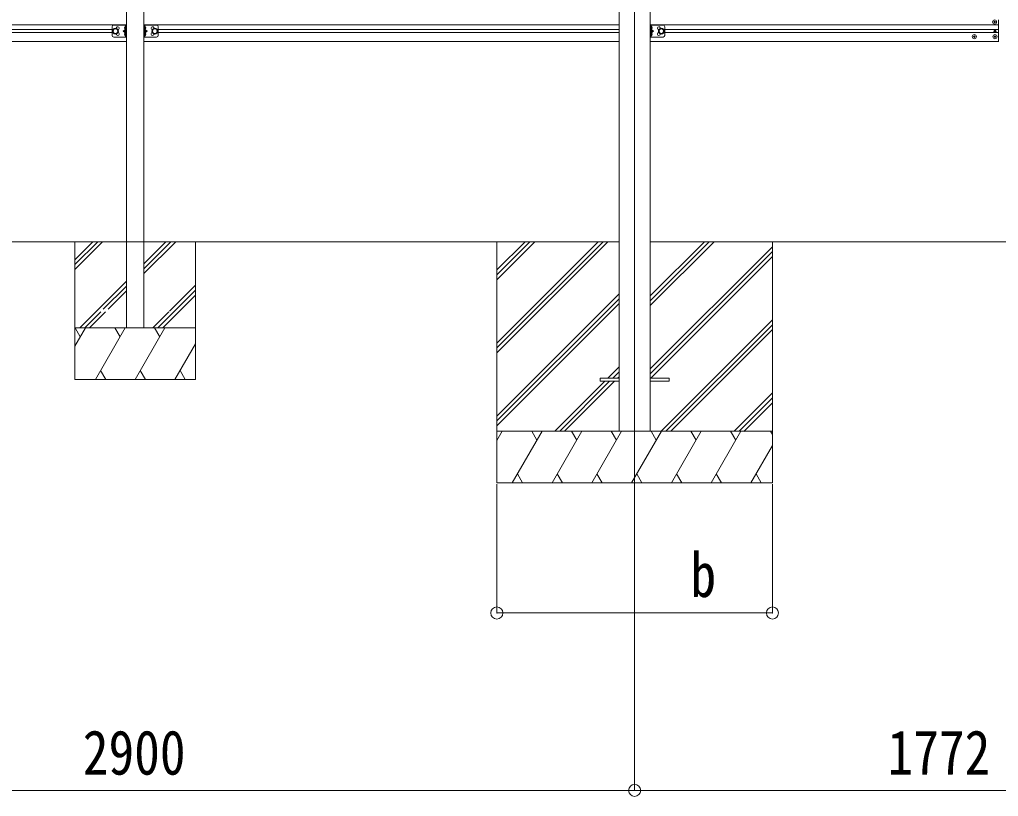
# Model space of a CAD drawing. Units: millimetres at full size. Extents: x -9783 to 9892, y -6828 to 6752.
# Drawn here: x 4022 to 6864, y -2424 to -168 of the extents above; entities that cross this region are included whole.
import ezdxf
from ezdxf.enums import TextEntityAlignment as Align

# ---------------------------------------------------------------- set-up
doc = ezdxf.new("R2010")
doc.units = ezdxf.units.MM
doc.header["$LTSCALE"] = 35
doc.header["$PDMODE"] = 32
doc.header["$PDSIZE"] = 35
for name, color, linetype, lineweight in [('0-0_0', 7, 'Continuous', 9), ('0-1_本体', 4, 'Continuous', 9), ('0-2_部品', 7, 'Continuous', 9), ('0-8_PARTS2', 2, 'Continuous', 9), ('0-A_寸法', 6, 'Continuous', 9), ('1-0_FRAME', 7, 'Continuous', 9), ('1-1_GLASS', 4, 'Continuous', 9), ('1-2_GLASS_SEAL', 7, 'Continuous', 9)]:
    doc.layers.add(name, color=color, linetype=linetype, lineweight=lineweight)
doc.styles.add('ＭＳ ゴシック', font='')
doc.styles.get('ＭＳ ゴシック').set_extended_font_data('MS Gothic')

msp = doc.modelspace()

# ---------------------------------------------------------------- linework, layer by layer
at = {"layer": '0-0_0'}
for p, q in [((2952.89, -813.2), (5762.49, -813.2)), ((5407.69, -813.2), (5407.69, -1513.2)), ((5407.69, -1107.38), (5701.87, -813.2)), ((5407.69, -1121.52), (5716.01, -813.2)), ((5407.69, -1135.66), (5730.16, -813.2)), ((5407.69, -923.53), (5518.02, -813.2)), ((5407.69, -909.39), (5503.88, -813.2)), ((5407.69, -895.25), (5489.74, -813.2)), ((5852.89, -998.83), (6038.52, -813.2)), ((5852.89, -984.69), (6024.38, -813.2)), ((5852.89, -970.54), (6010.24, -813.2)), ((5852.89, -813.2), (7534.49, -813.2)), ((6207.69, -813.2), (6207.69, -1513.2)), ((5852.89, -1182.68), (6207.69, -827.88)), ((5852.89, -1196.82), (6207.69, -842.02)), ((5854.31, -1209.54), (6207.69, -856.16)), ((5407.69, -1319.51), (5762.49, -964.71)), ((5407.69, -1333.65), (5762.49, -978.85)), ((5407.69, -1347.79), (5762.49, -992.99)), ((5884.5, -1363.2), (6207.69, -1040.01)), ((5898.64, -1363.2), (6207.69, -1054.15)), ((5912.79, -1363.2), (6207.69, -1068.29)), ((5729.79, -1209.54), (5762.49, -1176.84)), ((5743.93, -1209.54), (5762.49, -1190.98)), ((5576.13, -1363.2), (5720.79, -1218.54)), ((5590.28, -1363.2), (5734.93, -1218.54)), ((5604.42, -1363.2), (5749.07, -1218.54)), ((5758.07, -1209.54), (5762.49, -1205.13)), ((6096.63, -1363.2), (6207.69, -1252.14)), ((6110.78, -1363.2), (6207.69, -1266.28)), ((6124.92, -1364.04), (6207.69, -1281.27)), ((6207.69, -1363.2), (5407.69, -1363.2)), ((5407.69, -1390.7), (5423.57, -1363.2)), ((5452.44, -1513.2), (5539.04, -1363.2)), ((5524.04, -1389.18), (5509.04, -1363.2)), ((5567.91, -1513.2), (5654.51, -1363.2)), ((5639.51, -1389.18), (5624.51, -1363.2)), ((5683.38, -1513.2), (5769.98, -1363.2)), ((5754.98, -1389.18), (5739.98, -1363.2)), ((5798.85, -1513.2), (5885.45, -1363.2)), ((5870.45, -1389.18), (5855.45, -1363.2)), ((5914.32, -1513.2), (6000.92, -1363.2)), ((5985.92, -1389.18), (5970.92, -1363.2)), ((6029.79, -1513.2), (6116.39, -1363.2)), ((6086.39, -1363.2), (6101.39, -1389.18)), ((6201.86, -1363.2), (6207.69, -1373.3)), ((6145.26, -1513.2), (6207.69, -1405.06)), ((5467.44, -1487.22), (5482.44, -1513.2)), ((5582.91, -1487.22), (5597.91, -1513.2)), ((5698.38, -1487.22), (5713.38, -1513.2)), ((5813.85, -1487.22), (5828.85, -1513.2)), ((5929.32, -1487.22), (5944.32, -1513.2)), ((6044.79, -1487.22), (6059.79, -1513.2)), ((6160.26, -1487.22), (6175.26, -1513.2)), ((5407.69, -1513.2), (6207.69, -1513.2))]:
    msp.add_line(p, q, dxfattribs=at)
at = {"layer": '0-1_本体'}
for p, q in [((5762.49, 1492.01), (5762.49, -1363.2)), ((5852.89, 1492.01), (5852.89, -1363.2))]:
    msp.add_line(p, q, dxfattribs=at)
at = {"layer": '0-2_部品', "color": 4}
for p, q in [((5707.69, -1209.54), (5707.69, -1218.54)), ((5707.69, -1209.54), (5762.49, -1209.54)), ((5707.69, -1218.54), (5762.49, -1218.54)), ((5852.89, -1209.54), (5907.69, -1209.54)), ((5852.89, -1218.54), (5907.69, -1218.54)), ((5907.69, -1209.54), (5907.69, -1218.54))]:
    msp.add_line(p, q, dxfattribs=at)
at = {"layer": '0-8_PARTS2'}
msp.add_line((5807.69, 1624.84), (5807.69, -1586.73), dxfattribs=at)
at = {"layer": '0-A_寸法'}
for p, q in [((5407.69, -1891.09), (5407.69, -1516.68)), ((5807.69, -2406.08), (5807.69, -1516.68)), ((6207.69, -1891.09), (6207.69, -1516.68)), ((5407.69, -1891.09), (6207.69, -1891.09)), ((2907.69, -2406.08), (5807.69, -2406.08)), ((5807.69, -2406.08), (7579.69, -2406.08))]:
    msp.add_line(p, q, dxfattribs=at)
for p in [(5407.69, -1891.09), (6207.69, -1891.09), (5807.69, -2406.08)]:
    msp.add_point(p, dxfattribs=at)
at = {"layer": '1-0_FRAME'}
for p, q in [((4182.69, -813.2), (4182.69, -1213.21)), ((4182.69, -865.56), (4235.04, -813.21)), ((4182.69, -879.7), (4249.18, -813.21)), ((4182.69, -893.84), (4263.32, -813.21)), ((4382.69, -905.97), (4475.46, -813.21)), ((4382.69, -891.83), (4461.31, -813.21)), ((4382.69, -877.69), (4447.17, -813.21)), ((4532.69, -1213.2), (4532.69, -813.2)), ((4197.17, -1063.21), (4332.69, -927.69)), ((4265.31, -1009.21), (4332.69, -941.83)), ((4279.45, -1009.21), (4332.69, -955.97)), ((4423.45, -1063.21), (4532.69, -953.96)), ((4457.69, -1014.82), (4532.69, -939.82)), ((4437.59, -1063.21), (4532.69, -968.1)), ((4211.31, -1063.21), (4257.69, -1016.83)), ((4225.45, -1063.21), (4271.45, -1017.21)), ((4409.3, -1063.21), (4455.3, -1017.21)), ((4182.69, -1116.32), (4213.36, -1063.21)), ((4182.69, -1063.21), (4532.69, -1063.21)), ((4198.36, -1089.19), (4183.35, -1063.21)), ((4242.23, -1213.21), (4328.83, -1063.21)), ((4313.83, -1089.19), (4298.83, -1063.21)), ((4357.7, -1213.21), (4444.3, -1063.21)), ((4429.3, -1089.19), (4414.3, -1063.21)), ((4473.17, -1213.21), (4532.69, -1110.1)), ((4257.22, -1187.23), (4272.22, -1213.21)), ((4372.69, -1187.23), (4387.69, -1213.21)), ((4488.16, -1187.23), (4503.16, -1213.21)), ((4182.69, -1213.21), (4532.69, -1213.21))]:
    msp.add_line(p, q, dxfattribs=at)
at = {"layer": '1-1_GLASS'}
for p, q in [((6863.69, -168.93), (6863.69, -232.93)), ((2952.69, -183.81), (4332.69, -183.81)), ((2952.69, -197.31), (4290.69, -197.31)), ((4382.69, -183.81), (5762.69, -183.81)), ((4424.69, -197.31), (5762.69, -197.31)), ((5852.69, -183.81), (6863.69, -183.81)), ((5894.69, -197.31), (6863.69, -197.31)), ((2952.69, -206.31), (4290.69, -206.31)), ((4424.69, -206.31), (5762.69, -206.31)), ((5894.69, -206.31), (6863.69, -206.31)), ((2952.69, -232.31), (4332.69, -232.31)), ((4382.69, -232.31), (5762.69, -232.31)), ((5852.69, -232.31), (6863.69, -232.31))]:
    msp.add_line(p, q, dxfattribs=at)
at = {"layer": '1-2_GLASS_SEAL', "color": 4}
for p, q in [((4332.69, 1480.91), (4332.69, -1063.22)), ((4382.69, 1480.91), (4382.69, -1063.22))]:
    msp.add_line(p, q, dxfattribs=at)
at = {"layer": '1-2_GLASS_SEAL'}
for p, q in [((4290.49, -189.31), (4290.49, -214.31)), ((4295.49, -184.31), (4332.49, -184.31)), ((4329.49, -188.81), (4328.69, -188.95)), ((4329.49, -196.81), (4328.69, -196.67)), ((4329.49, -196.81), (4329.99, -196.72)), ((4329.99, -184.31), (4329.99, -219.31)), ((4332.49, -184.31), (4332.49, -219.31)), ((4382.89, -184.31), (4382.89, -219.31)), ((4419.89, -184.31), (4382.89, -184.31)), ((4385.39, -184.31), (4385.39, -219.31)), ((4385.89, -196.81), (4385.39, -196.72)), ((4385.89, -188.81), (4386.69, -188.95)), ((4385.89, -196.81), (4386.69, -196.67)), ((4424.89, -189.31), (4424.89, -214.31)), ((5853.09, -184.31), (5853.09, -219.31)), ((5890.09, -184.31), (5853.09, -184.31)), ((5855.59, -184.31), (5855.59, -219.31)), ((5856.09, -196.81), (5855.59, -196.72)), ((5856.09, -188.81), (5856.89, -188.95)), ((5856.09, -196.81), (5856.89, -196.67)), ((5895.09, -189.31), (5895.09, -214.31)), ((6851.19, -175.93), (6850.19, -175.93)), ((6854.19, -174.93), (6855.19, -174.93)), ((4295.49, -219.31), (4332.49, -219.31)), ((4329.99, -201.81), (4322.99, -201.81)), ((4329.49, -206.81), (4328.69, -206.95)), ((4329.49, -214.81), (4328.69, -214.67)), ((4329.49, -214.81), (4329.99, -214.72)), ((4419.89, -219.31), (4382.89, -219.31)), ((4385.39, -201.81), (4392.39, -201.81)), ((4385.89, -214.81), (4385.39, -214.72)), ((4385.89, -206.81), (4386.69, -206.95)), ((4385.89, -214.81), (4386.69, -214.67)), ((5890.09, -219.31), (5853.09, -219.31)), ((5855.59, -201.81), (5862.59, -201.81)), ((5856.09, -214.81), (5855.59, -214.72)), ((5856.09, -206.81), (5856.89, -206.95)), ((5856.09, -214.81), (5856.89, -214.67)), ((6792.19, -217.43), (6791.19, -217.43)), ((6795.19, -218.43), (6796.19, -218.43)), ((6852.19, -217.43), (6851.19, -217.43)), ((6852.46, -202.02), (6851.64, -202.02)), ((6854.92, -202.84), (6855.74, -202.84)), ((6855.19, -218.43), (6856.19, -218.43))]:
    msp.add_line(p, q, dxfattribs=at)
for points in [[(4300.49, -209.32), (4306.99, -205.56), (4306.99, -198.06), (4300.49, -194.3), (4293.99, -198.06), (4293.99, -205.56)], [(4414.89, -209.32), (4408.39, -205.56), (4408.39, -198.06), (4414.89, -194.3), (4421.39, -198.06), (4421.39, -205.56)], [(5885.09, -209.32), (5878.59, -205.56), (5878.59, -198.06), (5885.09, -194.3), (5891.59, -198.06), (5891.59, -205.56)]]:
    msp.add_lwpolyline(points, close=True, dxfattribs=at)
for points in [[(4329.99, -196.81), (4322.99, -201.81), (4329.99, -206.81)], [(4330.38, -192.81), (4329.74, -191.62), (4327.51, -190.51)], [(4330.38, -192.81), (4329.74, -194), (4327.51, -195.11)], [(4329.49, -196.81), (4329.49, -188.81), (4329.99, -188.9), (4329.99, -196.72)], [(4385.01, -192.81), (4385.64, -191.62), (4387.87, -190.51)], [(4385.01, -192.81), (4385.64, -194), (4387.87, -195.11)], [(4385.89, -196.81), (4385.89, -188.81), (4385.39, -188.9), (4385.39, -196.72)], [(4385.39, -196.81), (4392.39, -201.81), (4385.39, -206.81)], [(5855.21, -192.81), (5855.84, -191.62), (5858.07, -190.51)], [(5855.21, -192.81), (5855.84, -194), (5858.07, -195.11)], [(5856.09, -196.81), (5856.09, -188.81), (5855.59, -188.9), (5855.59, -196.72)], [(5855.59, -196.81), (5862.59, -201.81), (5855.59, -206.81)], [(6850.19, -175.93), (6850.19, -174.93), (6851.19, -174.93)], [(6852.19, -173.93), (6852.19, -172.93), (6853.19, -172.93), (6853.19, -173.93)], [(6853.19, -176.93), (6853.19, -177.93), (6852.19, -177.93), (6852.19, -176.93)], [(6855.19, -174.93), (6855.19, -175.93), (6854.19, -175.93)], [(4330.38, -210.81), (4329.74, -209.62), (4327.51, -208.51)], [(4330.38, -210.81), (4329.74, -212), (4327.51, -213.11)], [(4329.49, -214.81), (4329.49, -206.81), (4329.99, -206.9), (4329.99, -214.72)], [(4385.01, -210.81), (4385.64, -209.62), (4387.87, -208.51)], [(4385.01, -210.81), (4385.64, -212), (4387.87, -213.11)], [(4385.89, -214.81), (4385.89, -206.81), (4385.39, -206.9), (4385.39, -214.72)], [(5855.21, -210.81), (5855.84, -209.62), (5858.07, -208.51)], [(5855.21, -210.81), (5855.84, -212), (5858.07, -213.11)], [(5856.09, -214.81), (5856.09, -206.81), (5855.59, -206.9), (5855.59, -214.72)], [(6791.19, -217.43), (6791.19, -218.43), (6792.19, -218.43)], [(6794.19, -216.43), (6794.19, -215.43), (6793.19, -215.43), (6793.19, -216.43)], [(6793.19, -219.43), (6793.19, -220.43), (6794.19, -220.43), (6794.19, -219.43)], [(6796.19, -218.43), (6796.19, -217.43), (6795.19, -217.43)], [(6851.19, -217.43), (6851.19, -218.43), (6852.19, -218.43)], [(6851.64, -202.02), (6851.64, -202.84), (6852.46, -202.84)], [(6854.19, -216.43), (6854.19, -215.43), (6853.19, -215.43), (6853.19, -216.43)], [(6853.19, -219.43), (6853.19, -220.43), (6854.19, -220.43), (6854.19, -219.43)], [(6854.1, -201.2), (6854.1, -200.38), (6853.28, -200.38), (6853.28, -201.2)], [(6853.28, -203.66), (6853.28, -204.48), (6854.1, -204.48), (6854.1, -203.66)], [(6855.74, -202.84), (6855.74, -202.02), (6854.92, -202.02)], [(6856.19, -218.43), (6856.19, -217.43), (6855.19, -217.43)]]:
    msp.add_lwpolyline(points, dxfattribs=at)
for centre, radius in [((6852.69, -175.43), 5.9), ((4300.49, -201.81), 8.5), ((4300.49, -201.81), 7.5), ((4300.49, -201.81), 6.5), ((4414.89, -201.81), 8.5), ((4414.89, -201.81), 7.5), ((4414.89, -201.81), 6.5), ((5885.09, -201.81), 8.5), ((5885.09, -201.81), 7.5), ((5885.09, -201.81), 6.5), ((6853.69, -202.43), 3.75), ((6793.69, -217.93), 5.9), ((6853.69, -217.93), 5.9)]:
    msp.add_circle(centre, radius, dxfattribs=at)
for centre, radius, start, end in [((4295.49, -189.31), 5, 90, 180), ((4307.49, -193.31), 4.25, 274.76077, 186.29431), ((4333.59, -192.81), 6.5, 147.94412, 212.05588), ((4328.85, -189.84), 0.9, 100, 147.94412), ((4328.85, -195.78), 0.9, 212.05588, 260), ((4386.54, -189.84), 0.9, 32.05588, 80), ((4386.54, -195.78), 0.9, 280, 327.94412), ((4381.79, -192.81), 6.5, 327.94412, 32.05588), ((4407.89, -193.31), 4.25, 353.70569, 265.23923), ((4419.89, -189.31), 5, 0, 90), ((5856.74, -189.84), 0.9, 32.05588, 80), ((5856.74, -195.78), 0.9, 280, 327.94412), ((5851.99, -192.81), 6.5, 327.94412, 32.05588), ((5878.09, -193.31), 4.25, 353.70569, 265.23923), ((5890.09, -189.31), 5, 0, 90), ((6851.19, -173.93), 1, 270, 0), ((6851.19, -176.93), 1, 0, 90), ((6854.19, -173.93), 1, 180, 270), ((6854.19, -176.93), 1, 90, 180), ((4295.49, -214.31), 5, 180, 270), ((4307.49, -210.31), 4.25, 173.70569, 85.23923), ((4333.59, -210.81), 6.5, 147.94412, 212.05588), ((4328.85, -207.84), 0.9, 100, 147.94412), ((4328.85, -213.78), 0.9, 212.05588, 260), ((4386.54, -207.84), 0.9, 32.05588, 80), ((4386.54, -213.78), 0.9, 280, 327.94412), ((4381.79, -210.81), 6.5, 327.94412, 32.05588), ((4407.89, -210.31), 4.25, 94.76077, 6.29431), ((4419.89, -214.31), 5, 270, 0), ((5856.74, -207.84), 0.9, 32.05588, 80), ((5856.74, -213.78), 0.9, 280, 327.94412), ((5851.99, -210.81), 6.5, 327.94412, 32.05588), ((5878.09, -210.31), 4.25, 94.76077, 6.29431), ((5890.09, -214.31), 5, 270, 0), ((6792.19, -216.43), 1, 270, 0), ((6792.19, -219.43), 1, 0, 90), ((6795.19, -216.43), 1, 180, 270), ((6795.19, -219.43), 1, 90, 180), ((6852.19, -216.43), 1, 270, 0), ((6852.19, -219.43), 1, 0, 90), ((6852.46, -201.2), 0.82, 270, 0), ((6852.46, -203.66), 0.82, 0, 90), ((6854.92, -201.2), 0.82, 180, 270), ((6854.92, -203.66), 0.82, 90, 180), ((6855.19, -216.43), 1, 180, 270), ((6855.19, -219.43), 1, 90, 180)]:
    msp.add_arc(centre, radius, start, end, dxfattribs=at)

# ---------------------------------------------------------------- texts
at = {"layer": '0-A_寸法', "color": 7, "style": 'ＭＳ ゴシック', "width": 0.85}
for s, p in [('b', (5969.69, -1883.09)), ('2900', (4205.69, -2399.08)), ('1772', (6541.69, -2399.08))]:
    msp.add_text(s, height=129, dxfattribs=at).set_placement(p, align=Align.BOTTOM_LEFT)

doc.saveas('drawing.dxf')
